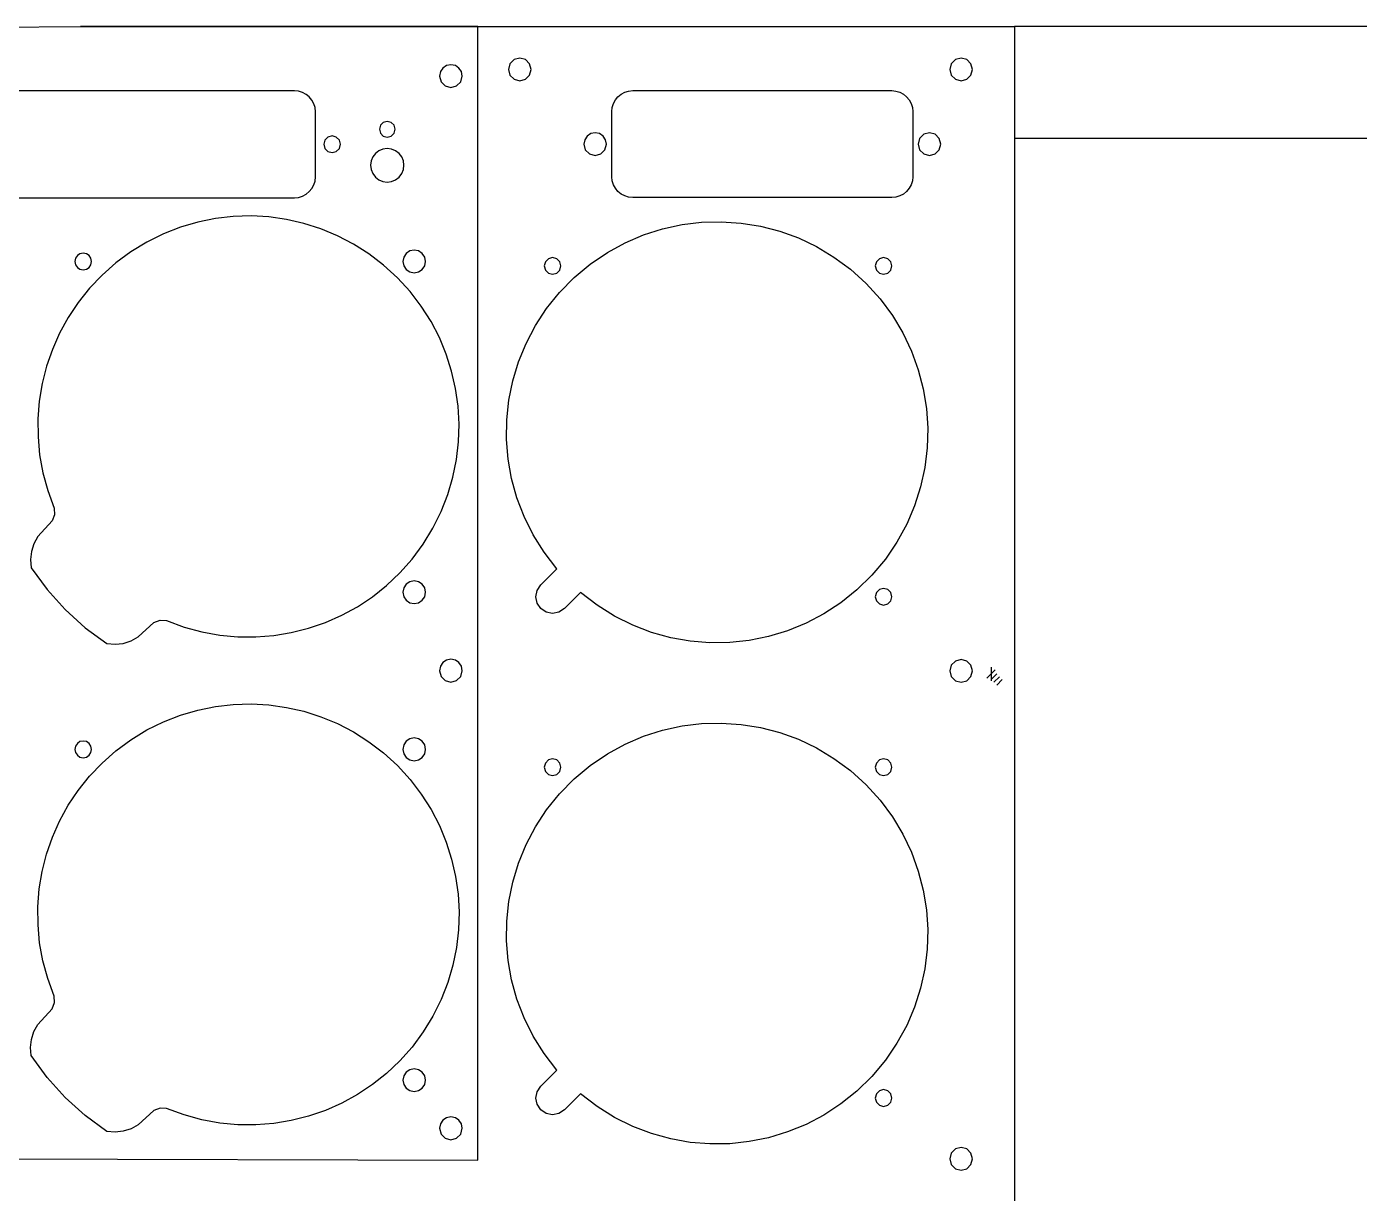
# Model space of a CAD drawing. Extents: x -508 to 508, y -20 to 420.
# Drawn here: x -183.2 to 69.9, y 198.3 to 420 of the extents above; entities that cross this region are included whole.
import ezdxf

# ---------------------------------------------------------------- set-up
doc = ezdxf.new("R2010")
doc.units = 0

msp = doc.modelspace()

# ---------------------------------------------------------------- linework, layer by layer
at = {"layer": 'Body (To reuse)'}
for p, q in [((-200.134161, 419.802311), (-172.970413, 419.999841)), ((-200.134161, 419.802311), (-172.970413, 419.999841)), ((-97.514446, 419.999874), (-172.970343, 419.999874)), ((-172.970343, 419.999874), (-97.514446, 419.999874)), ((-97.514557, 204.615204), (-97.514557, 419.999841)), ((-97.514557, 419.999841), (4.420033, 419.999841)), ((-97.514446, 204.615289), (-97.514446, 419.999874)), ((4.420033, 419.999841), (4.420033, 95.250251)), ((164.439831, 419.999841), (4.420033, 419.999841)), ((4.420033, 419.999841), (4.420033, 398.819442)), ((-103.430784, 412.595176), (-104.117047, 412.132485)), ((-102.590405, 412.764841), (-103.430784, 412.595176)), ((-101.750026, 412.595176), (-102.590405, 412.764841)), ((-101.063764, 412.132485), (-101.750026, 412.595176)), ((-91.382438, 412.958043), (-91.671688, 411.878544)), ((-90.59219, 413.74829), (-91.382438, 412.958043)), ((-89.512691, 414.037541), (-90.59219, 413.74829)), ((-88.433192, 413.74829), (-89.512691, 414.037541)), ((-87.642945, 412.958043), (-88.433192, 413.74829)), ((-87.353694, 411.878544), (-87.642945, 412.958043)), ((-7.562543, 412.958043), (-7.851794, 411.878544)), ((-6.772295, 413.74829), (-7.562543, 412.958043)), ((-5.692797, 414.037541), (-6.772295, 413.74829)), ((-4.613298, 413.74829), (-5.692797, 414.037541)), ((-3.82305, 412.958043), (-4.613298, 413.74829)), ((-3.533799, 411.878544), (-3.82305, 412.958043)), ((-104.579738, 411.446223), (-104.749402, 410.605843)), ((-104.749402, 410.605843), (-104.460152, 409.526345)), ((-104.117047, 412.132485), (-104.579738, 411.446223)), ((-100.601073, 411.446223), (-101.063764, 412.132485)), ((-100.720659, 409.526345), (-100.431408, 410.605843)), ((-100.431408, 410.605843), (-100.601073, 411.446223)), ((-100.431408, 410.605843), (-100.431408, 410.605843)), ((-91.671688, 411.878544), (-91.382438, 410.799045)), ((-91.382438, 410.799045), (-90.59219, 410.008798)), ((-88.433192, 410.008798), (-87.642945, 410.799045)), ((-87.642945, 410.799045), (-87.353694, 411.878544)), ((-87.353694, 411.878544), (-87.353694, 411.878544)), ((-7.851794, 411.878544), (-7.562543, 410.799045)), ((-7.562543, 410.799045), (-6.772295, 410.008798)), ((-4.613298, 410.008798), (-3.82305, 410.799045)), ((-3.82305, 410.799045), (-3.533799, 411.878544)), ((-3.533799, 411.878544), (-3.533799, 411.878544)), ((-132.295623, 407.802893), (-200.570737, 407.802893)), ((-131.518988, 407.726053), (-132.295623, 407.802893)), ((-130.77928, 407.501274), (-131.518988, 407.726053)), ((-104.460152, 409.526345), (-103.669904, 408.736097)), ((-103.669904, 408.736097), (-102.590405, 408.446846)), ((-102.590405, 408.446846), (-101.510906, 408.736097)), ((-101.510906, 408.736097), (-100.720659, 409.526345)), ((-90.59219, 410.008798), (-89.512691, 409.719547)), ((-89.512691, 409.719547), (-88.433192, 410.008798)), ((-70.266256, 407.173813), (-69.584261, 407.537923)), ((-69.584261, 407.537923), (-68.844552, 407.762702)), ((-68.844552, 407.762702), (-68.067918, 407.839542)), ((-68.067918, 407.839542), (-18.84278, 407.839542)), ((-18.84278, 407.839542), (-18.066145, 407.762702)), ((-18.066145, 407.762702), (-17.326437, 407.537923)), ((-17.326437, 407.537923), (-16.644441, 407.173813)), ((-6.772295, 410.008798), (-5.692797, 409.719547)), ((-5.692797, 409.719547), (-4.613298, 410.008798)), ((-130.097284, 407.137164), (-130.77928, 407.501274)), ((-129.493786, 406.642334), (-130.097284, 407.137164)), ((-128.998957, 406.038837), (-129.493786, 406.642334)), ((-128.634847, 405.356841), (-128.998957, 406.038837)), ((-128.410068, 404.617133), (-128.634847, 405.356841)), ((-71.953473, 404.653782), (-71.728693, 405.39349)), ((-71.728693, 405.39349), (-71.364584, 406.075486)), ((-71.364584, 406.075486), (-70.869754, 406.678983)), ((-70.869754, 406.678983), (-70.266256, 407.173813)), ((-16.644441, 407.173813), (-16.040943, 406.678983)), ((-16.040943, 406.678983), (-15.546114, 406.075486)), ((-15.546114, 406.075486), (-15.182004, 405.39349)), ((-15.182004, 405.39349), (-14.957225, 404.653782)), ((-128.333228, 403.840498), (-128.410068, 404.617133)), ((-128.333228, 391.445314), (-128.333228, 403.840498)), ((-72.030313, 403.877147), (-71.953473, 404.653782)), ((-72.030313, 391.481963), (-72.030313, 403.877147)), ((-14.957225, 404.653782), (-14.880385, 403.877147)), ((-14.880385, 403.877147), (-14.880385, 391.481963)), ((-115.991422, 401.251078), (-116.192384, 400.501079)), ((-116.192384, 400.501079), (-115.991422, 399.75108)), ((-115.442385, 401.800115), (-115.991422, 401.251078)), ((-114.692386, 402.001077), (-115.442385, 401.800115)), ((-113.942387, 401.800115), (-114.692386, 402.001077)), ((-113.393349, 401.251078), (-113.942387, 401.800115)), ((-113.192387, 400.501079), (-113.393349, 401.251078)), ((-113.393349, 399.75108), (-113.192388, 400.501079)), ((-113.192388, 400.501079), (-113.192387, 400.501079)), ((-126.533045, 398.436655), (-126.74573, 397.642906)), ((-126.74573, 397.642906), (-126.533045, 396.849157)), ((-125.951981, 399.017719), (-126.533045, 398.436655)), ((-125.158232, 399.230404), (-125.951981, 399.017719)), ((-124.364483, 399.017719), (-125.158232, 399.230404)), ((-123.783418, 398.436655), (-124.364483, 399.017719)), ((-123.570734, 397.642906), (-123.783418, 398.436655)), ((-123.783418, 396.849157), (-123.570734, 397.642906)), ((-123.570734, 397.642906), (-123.570734, 397.642906)), ((-115.991422, 399.75108), (-115.442385, 399.202042)), ((-115.442385, 399.202042), (-114.692386, 399.001081)), ((-114.692386, 399.001081), (-113.942387, 399.202042)), ((-113.942387, 399.202042), (-113.393349, 399.75108)), ((-77.194641, 398.519934), (-77.364306, 397.679555)), ((-77.364306, 397.679555), (-77.075055, 396.600056)), ((-76.73195, 399.206196), (-77.194641, 398.519934)), ((-76.045688, 399.668887), (-76.73195, 399.206196)), ((-75.205309, 399.838552), (-76.045688, 399.668887)), ((-74.36493, 399.668887), (-75.205309, 399.838552)), ((-73.678667, 399.206196), (-74.36493, 399.668887)), ((-73.215976, 398.519934), (-73.678667, 399.206196)), ((-73.335562, 396.600056), (-73.046311, 397.679555)), ((-73.046311, 397.679555), (-73.215976, 398.519934)), ((-73.046311, 397.679555), (-73.046311, 397.679555)), ((-13.575135, 398.759053), (-13.864386, 397.679555)), ((-13.864386, 397.679555), (-13.575135, 396.600056)), ((-12.784887, 399.549301), (-13.575135, 398.759053)), ((-11.705389, 399.838552), (-12.784887, 399.549301)), ((-10.62589, 399.549301), (-11.705389, 399.838552)), ((-9.835642, 398.759053), (-10.62589, 399.549301)), ((-9.546391, 397.679555), (-9.835642, 398.759053)), ((-9.835642, 396.600056), (-9.546391, 397.679555)), ((-9.546391, 397.679555), (-9.546391, 397.679555)), ((4.420033, 398.819442), (164.439831, 398.819442)), ((-126.533045, 396.849157), (-125.951981, 396.268092)), ((-125.951981, 396.268092), (-125.158232, 396.055408)), ((-125.158232, 396.055408), (-124.364483, 396.268092)), ((-124.364483, 396.268092), (-123.783418, 396.849157)), ((-117.442013, 395.23975), (-117.757478, 394.480665)), ((-116.942358, 395.892493), (-117.442013, 395.23975)), ((-116.279884, 396.401879), (-116.942358, 395.892493)), ((-115.507505, 396.720906), (-116.279884, 396.401879)), ((-114.692386, 396.827248), (-115.507505, 396.720906)), ((-113.877266, 396.720906), (-114.692386, 396.827248)), ((-113.104888, 396.401879), (-113.877266, 396.720906)), ((-112.442413, 395.892493), (-113.104888, 396.401879)), ((-111.942758, 395.23975), (-112.442413, 395.892493)), ((-111.627294, 394.480665), (-111.942758, 395.23975)), ((-77.075055, 396.600056), (-76.284807, 395.809808)), ((-76.284807, 395.809808), (-75.205309, 395.520557)), ((-75.205309, 395.520557), (-74.12581, 395.809808)), ((-74.12581, 395.809808), (-73.335562, 396.600056)), ((-13.575135, 396.600056), (-12.784887, 395.809808)), ((-12.784887, 395.809808), (-11.705389, 395.520557)), ((-11.705389, 395.520557), (-10.62589, 395.809808)), ((-10.62589, 395.809808), (-9.835642, 396.600056)), ((-117.757478, 394.480665), (-117.867382, 393.652252)), ((-117.867382, 393.652252), (-117.757478, 392.82384)), ((-117.757478, 392.82384), (-117.442013, 392.064754)), ((-111.942758, 392.064754), (-111.627294, 392.82384)), ((-111.51739, 393.652252), (-111.627294, 394.480665)), ((-111.627294, 392.82384), (-111.51739, 393.652252)), ((-111.51739, 393.652252), (-111.51739, 393.652252)), ((-128.998957, 389.246975), (-128.634847, 389.928971)), ((-128.634847, 389.928971), (-128.410068, 390.668679)), ((-128.410068, 390.668679), (-128.333228, 391.445314)), ((-117.442013, 392.064754), (-116.942358, 391.412011)), ((-116.942358, 391.412011), (-116.279884, 390.902625)), ((-116.279884, 390.902625), (-115.507505, 390.583598)), ((-115.507505, 390.583598), (-114.692386, 390.477256)), ((-114.692386, 390.477256), (-113.877266, 390.583598)), ((-113.877266, 390.583598), (-113.104888, 390.902625)), ((-113.104888, 390.902625), (-112.442413, 391.412011)), ((-112.442413, 391.412011), (-111.942758, 392.064754)), ((-71.953473, 390.705328), (-72.030313, 391.481963)), ((-71.728693, 389.96562), (-71.953473, 390.705328)), ((-71.364584, 389.283624), (-71.728693, 389.96562)), ((-15.182004, 389.96562), (-15.546114, 389.283624)), ((-14.957225, 390.705328), (-15.182004, 389.96562)), ((-14.880385, 391.481963), (-14.957225, 390.705328)), ((-200.570737, 387.482919), (-132.295623, 387.482919)), ((-132.295623, 387.482919), (-131.518988, 387.559758)), ((-131.518988, 387.559758), (-130.77928, 387.784538)), ((-130.77928, 387.784538), (-130.097284, 388.148647)), ((-130.097284, 388.148647), (-129.493786, 388.643477)), ((-129.493786, 388.643477), (-128.998957, 389.246975)), ((-70.869754, 388.680126), (-71.364584, 389.283624)), ((-70.266256, 388.185296), (-70.869754, 388.680126)), ((-69.584261, 387.821187), (-70.266256, 388.185296)), ((-68.844552, 387.596407), (-69.584261, 387.821187)), ((-68.067918, 387.519567), (-68.844552, 387.596407)), ((-18.84278, 387.519567), (-68.067918, 387.519567)), ((-18.066145, 387.596407), (-18.84278, 387.519567)), ((-18.84278, 387.519567), (-18.84278, 387.519567)), ((-17.326437, 387.821187), (-18.066145, 387.596407)), ((-16.644441, 388.185296), (-17.326437, 387.821187)), ((-16.040943, 388.680126), (-16.644441, 388.185296)), ((-15.546114, 389.283624), (-16.040943, 388.680126)), ((-150.668793, 382.859823), (-153.965764, 381.892586)), ((-147.323158, 383.536019), (-150.668793, 382.859823)), ((-143.947931, 383.923033), (-147.323158, 383.536019)), ((-140.562184, 384.022723), (-143.947931, 383.923033)), ((-137.184988, 383.836945), (-140.562184, 384.022723)), ((-133.835414, 383.367557), (-137.184988, 383.836945)), ((-130.532535, 382.616416), (-133.835414, 383.367557)), ((-127.295422, 381.585381), (-130.532535, 382.616416)), ((-62.386315, 381.575031), (-58.707197, 382.374066)), ((-58.707197, 382.374066), (-54.982356, 382.823345)), ((-54.982356, 382.823345), (-51.238117, 382.923391)), ((-51.238117, 382.923391), (-47.500805, 382.674726)), ((-47.500805, 382.674726), (-43.796745, 382.077874)), ((-157.195, 380.632452), (-160.33743, 379.077563)), ((-153.965764, 381.892586), (-157.195, 380.632452)), ((-124.143146, 380.276308), (-127.295422, 381.585381)), ((-121.094779, 378.691056), (-124.143146, 380.276308)), ((-69.502082, 378.925599), (-65.993385, 380.425716)), ((-65.993385, 380.425716), (-62.386315, 381.575031)), ((-43.796745, 382.077874), (-40.152263, 381.133356)), ((-40.152263, 381.133356), (-36.593682, 379.841698)), ((-36.593682, 379.841698), (-33.147328, 378.20342)), ((-163.373981, 377.226062), (-166.235765, 375.114453)), ((-160.33743, 379.077563), (-163.373981, 377.226062)), ((-118.169393, 376.831481), (-121.094779, 378.691056)), ((-110.409902, 377.374835), (-111.096164, 376.912144)), ((-109.569523, 377.5445), (-110.409902, 377.374835)), ((-108.729143, 377.374835), (-109.569523, 377.5445)), ((-108.042881, 376.912144), (-108.729143, 377.374835)), ((-72.886082, 377.074156), (-69.502082, 378.925599)), ((-33.147328, 378.20342), (-29.839526, 376.219046)), ((-173.893981, 376.003429), (-174.018734, 375.385503)), ((-174.018734, 375.385503), (-173.893981, 374.767577)), ((-173.553767, 376.508033), (-173.893981, 376.003429)), ((-173.893981, 374.767577), (-173.553767, 374.262972)), ((-173.049162, 376.848247), (-173.553767, 376.508033)), ((-172.431236, 376.973001), (-173.049162, 376.848247)), ((-171.81331, 376.848247), (-172.431236, 376.973001)), ((-171.308706, 376.508033), (-171.81331, 376.848247)), ((-170.968492, 376.003429), (-171.308706, 376.508033)), ((-171.308706, 374.262972), (-170.968492, 374.767577)), ((-170.843738, 375.385503), (-170.968492, 376.003429)), ((-170.968492, 374.767577), (-170.843738, 375.385503)), ((-170.843738, 375.385503), (-170.843738, 375.385503)), ((-166.235765, 375.114453), (-168.862949, 372.792721)), ((-115.386059, 374.699441), (-118.169393, 376.831481)), ((-112.763848, 372.296794), (-115.386059, 374.699441)), ((-111.558855, 376.225882), (-111.72852, 375.385503)), ((-111.72852, 375.385503), (-111.558855, 374.545124)), ((-111.096164, 376.912144), (-111.558855, 376.225882)), ((-107.58019, 376.225882), (-108.042881, 376.912144)), ((-107.410525, 375.385503), (-107.58019, 376.225882)), ((-107.58019, 374.545124), (-107.410525, 375.385503)), ((-107.410525, 375.385503), (-107.410525, 375.385503)), ((-84.65815, 375.331108), (-84.870834, 374.537359)), ((-84.077085, 375.912172), (-84.65815, 375.331108)), ((-83.283336, 376.124857), (-84.077085, 375.912172)), ((-82.489587, 375.912172), (-83.283336, 376.124857)), ((-81.908523, 375.331108), (-82.489587, 375.912172)), ((-81.695838, 374.537359), (-81.908523, 375.331108)), ((-79.174687, 372.315204), (-76.119058, 374.870866)), ((-76.119058, 374.870866), (-72.886082, 377.074156)), ((-29.839526, 376.219046), (-26.696601, 373.8891)), ((-21.796436, 375.331108), (-22.009121, 374.537359)), ((-21.215372, 375.912172), (-21.796436, 375.331108)), ((-20.421623, 376.124857), (-21.215372, 375.912172)), ((-19.627874, 375.912172), (-20.421623, 376.124857)), ((-19.046809, 375.331108), (-19.627874, 375.912172)), ((-18.834125, 374.537359), (-19.046809, 375.331108)), ((-173.553767, 374.262972), (-173.049162, 373.922758)), ((-173.049162, 373.922758), (-172.431236, 373.798005)), ((-172.431236, 373.798005), (-171.81331, 373.922758)), ((-171.81331, 373.922758), (-171.308706, 374.262972)), ((-168.862949, 372.792721), (-171.250046, 370.279223)), ((-110.363311, 369.672652), (-112.763848, 372.296794)), ((-111.558855, 374.545124), (-111.096164, 373.858861)), ((-111.096164, 373.858861), (-110.409902, 373.39617)), ((-110.409902, 373.39617), (-109.569523, 373.226506)), ((-109.569523, 373.226506), (-108.729143, 373.39617)), ((-108.729143, 373.39617), (-108.042881, 373.858861)), ((-108.042881, 373.858861), (-107.58019, 374.545124)), ((-84.870834, 374.537359), (-84.65815, 373.74361)), ((-84.65815, 373.74361), (-84.077085, 373.162545)), ((-84.077085, 373.162545), (-83.283336, 372.949861)), ((-83.283336, 372.949861), (-82.489587, 373.162545)), ((-82.489587, 373.162545), (-81.908523, 373.74361)), ((-81.964798, 369.472044), (-79.174687, 372.315204)), ((-81.908523, 373.74361), (-81.695838, 374.537359)), ((-81.695838, 374.537359), (-81.695838, 374.537359)), ((-26.696601, 373.8891), (-23.744878, 371.214103)), ((-22.009121, 374.537359), (-21.796436, 373.74361)), ((-21.796436, 373.74361), (-21.215372, 373.162545)), ((-21.215372, 373.162545), (-20.421623, 372.949861)), ((-20.421623, 372.949861), (-19.627874, 373.162545)), ((-19.627874, 373.162545), (-19.046809, 373.74361)), ((-19.046809, 373.74361), (-18.834125, 374.537359)), ((-18.834125, 374.537359), (-18.834125, 374.537359)), ((-171.250046, 370.279223), (-173.391568, 367.592319)), ((-108.233511, 366.887604), (-110.363311, 369.672652)), ((-23.744878, 371.214103), (-21.069882, 368.26238)), ((-173.391568, 367.592319), (-175.282026, 364.750368)), ((-84.417724, 366.42413), (-81.964798, 369.472044)), ((-21.069882, 368.26238), (-18.739935, 365.119456)), ((-175.282026, 364.750368), (-176.915932, 361.77173)), ((-106.37629, 363.960723), (-108.233511, 366.887604)), ((-86.531897, 363.197745), (-84.417724, 366.42413)), ((-18.739935, 365.119456), (-16.755562, 361.811654)), ((-104.79349, 360.911082), (-106.37629, 363.960723)), ((-88.305751, 359.819172), (-86.531897, 363.197745)), ((-176.915932, 361.77173), (-178.287799, 358.674763)), ((-103.486953, 357.757754), (-104.79349, 360.911082)), ((-89.737715, 356.314695), (-88.305751, 359.819172)), ((-16.755562, 361.811654), (-15.117284, 358.3653)), ((-178.287799, 358.674763), (-179.392139, 355.477827)), ((-102.458522, 354.519813), (-103.486953, 357.757754)), ((-15.117284, 358.3653), (-13.825625, 354.806719)), ((-179.392139, 355.477827), (-180.223464, 352.199281)), ((-101.710038, 351.216331), (-102.458522, 354.519813)), ((-90.826224, 352.710598), (-89.737715, 356.314695)), ((-13.825625, 354.806719), (-12.881108, 351.162236)), ((-180.223464, 352.199281), (-180.776285, 348.857483)), ((-91.569708, 349.033164), (-90.826224, 352.710598)), ((-101.243345, 347.866381), (-101.710038, 351.216331)), ((-12.881108, 351.162236), (-12.284255, 347.458177)), ((-180.776285, 348.857483), (-181.045115, 345.470793)), ((-101.060283, 344.489036), (-101.243345, 347.866381)), ((-91.9666, 345.308676), (-91.569708, 349.033164)), ((-12.284255, 347.458177), (-12.03559, 343.720865)), ((-181.045115, 345.470793), (-181.024466, 342.057571)), ((-101.162695, 341.10337), (-101.060283, 344.489036)), ((-92.015332, 341.563418), (-91.9666, 345.308676)), ((-181.024466, 342.057571), (-180.70885, 338.636175)), ((-12.03559, 343.720865), (-12.135636, 339.976626)), ((-101.552424, 337.728456), (-101.162695, 341.10337)), ((-91.714335, 337.823673), (-92.015332, 341.563418)), ((-12.135636, 339.976626), (-12.584915, 336.251785)), ((-180.70885, 338.636175), (-180.092779, 335.224964)), ((-102.231312, 334.383366), (-101.552424, 337.728456)), ((-91.062042, 334.115724), (-91.714335, 337.823673)), ((-180.092779, 335.224964), (-179.170765, 331.842297)), ((-103.2012, 331.087174), (-102.231312, 334.383366)), ((-12.584915, 336.251785), (-13.383951, 332.572667)), ((-179.170765, 331.842297), (-177.937319, 328.506535)), ((-90.056884, 330.465856), (-91.062042, 334.115724)), ((-13.383951, 332.572667), (-14.533266, 328.965597)), ((-104.463931, 327.858952), (-103.2012, 331.087174)), ((-88.697294, 326.900351), (-90.056884, 330.465856)), ((-177.891868, 327.268547), (-178.323635, 326.107402)), ((-177.937319, 328.506535), (-177.891868, 327.268547)), ((-106.021347, 324.717775), (-104.463931, 327.858952)), ((-86.981704, 323.445494), (-88.697294, 326.900351)), ((-14.533266, 328.965597), (-16.033383, 325.456899)), ((-178.323635, 326.107402), (-181.06115, 323.120778)), ((-107.87529, 321.682714), (-106.021347, 324.717775)), ((-16.033383, 325.456899), (-17.884825, 322.0729)), ((-181.816907, 321.755094), (-182.287198, 320.282136)), ((-181.06115, 323.120778), (-181.816907, 321.755094)), ((-181.06115, 323.120778), (-181.06115, 323.120778)), ((-109.9892, 318.822629), (-107.87529, 321.682714)), ((-84.908546, 320.127566), (-86.981704, 323.445494)), ((-17.884825, 322.0729), (-20.088116, 318.839923)), ((-182.287198, 320.282136), (-182.462581, 318.745902)), ((-82.476251, 316.972853), (-84.908546, 320.127566)), ((-182.462581, 318.745902), (-182.333618, 317.190385)), ((-182.333618, 317.190385), (-179.312439, 313.035009)), ((-112.313045, 316.197313), (-109.9892, 318.822629)), ((-85.528398, 313.920706), (-82.476251, 316.972853)), ((-20.088116, 318.839923), (-22.643778, 315.784294)), ((-114.828462, 313.812238), (-112.313045, 316.197313)), ((-111.096164, 314.05043), (-111.558855, 313.364168)), ((-110.409902, 314.513121), (-111.096164, 314.05043)), ((-109.569523, 314.682786), (-110.409902, 314.513121)), ((-108.729143, 314.513121), (-109.569523, 314.682786)), ((-108.042881, 314.05043), (-108.729143, 314.513121)), ((-107.58019, 313.364168), (-108.042881, 314.05043)), ((-86.225849, 312.870399), (-85.528398, 313.920706)), ((-85.528398, 313.920706), (-85.528398, 313.920706)), ((-22.643778, 315.784294), (-25.486938, 312.994184)), ((-179.312439, 313.035009), (-175.884418, 309.226974)), ((-120.360558, 309.784707), (-117.517087, 311.672878)), ((-117.517087, 311.672878), (-114.828462, 313.812238)), ((-111.558855, 313.364168), (-111.72852, 312.523789)), ((-111.72852, 312.523789), (-111.558855, 311.68341)), ((-111.558855, 311.68341), (-111.096164, 310.997147)), ((-108.042881, 310.997147), (-107.58019, 311.68341)), ((-107.410525, 312.523789), (-107.58019, 313.364168)), ((-107.58019, 311.68341), (-107.410525, 312.523789)), ((-107.410525, 312.523789), (-107.410525, 312.523789)), ((-86.458332, 311.675645), (-86.225849, 312.870399)), ((-86.225849, 310.480891), (-86.458332, 311.675645)), ((-77.986129, 312.48273), (-81.038275, 309.430584)), ((-74.831415, 310.050436), (-77.986129, 312.48273)), ((-25.486938, 312.994184), (-28.534852, 310.541258)), ((-21.796436, 312.469394), (-22.009121, 311.675645)), ((-22.009121, 311.675645), (-21.796436, 310.881896)), ((-21.215372, 313.050459), (-21.796436, 312.469394)), ((-20.421623, 313.263143), (-21.215372, 313.050459)), ((-19.627874, 313.050459), (-20.421623, 313.263143)), ((-19.046809, 312.469394), (-19.627874, 313.050459)), ((-18.834125, 311.675645), (-19.046809, 312.469394)), ((-19.046809, 310.881896), (-18.834125, 311.675645)), ((-18.834125, 311.675645), (-18.834125, 311.675645)), ((-175.884418, 309.226974), (-172.079141, 305.795891)), ((-123.340509, 308.153197), (-120.360558, 309.784707)), ((-111.096164, 310.997147), (-110.409902, 310.534457)), ((-110.409902, 310.534457), (-109.569523, 310.364792)), ((-109.569523, 310.364792), (-108.729143, 310.534457)), ((-108.729143, 310.534457), (-108.042881, 310.997147)), ((-85.528398, 309.430584), (-86.225849, 310.480891)), ((-84.47809, 308.733133), (-85.528398, 309.430584)), ((-81.038275, 309.430584), (-82.088582, 308.733133)), ((-71.513488, 307.977277), (-74.831415, 310.050436)), ((-28.534852, 310.541258), (-31.761237, 308.427084)), ((-21.796436, 310.881896), (-21.215372, 310.300832)), ((-21.215372, 310.300832), (-20.421623, 310.088147)), ((-20.421623, 310.088147), (-19.627874, 310.300832)), ((-19.627874, 310.300832), (-19.046809, 310.881896)), ((-161.994782, 304.039069), (-159.005958, 306.774181)), ((-159.005958, 306.774181), (-157.844466, 307.205013)), ((-157.844466, 307.205013), (-156.606515, 307.158566)), ((-156.606515, 307.158566), (-153.271746, 305.922439)), ((-129.636402, 305.682053), (-126.438578, 306.783821)), ((-126.438578, 306.783821), (-123.340509, 308.153197)), ((-83.283336, 308.500649), (-84.47809, 308.733133)), ((-82.088582, 308.733133), (-83.283336, 308.500649)), ((-68.05863, 306.261687), (-71.513488, 307.977277)), ((-35.13981, 306.653231), (-38.644286, 305.221266)), ((-31.761237, 308.427084), (-35.13981, 306.653231)), ((-172.079141, 305.795891), (-167.926197, 302.771371)), ((-163.361074, 303.28441), (-161.994782, 304.039069)), ((-153.271746, 305.922439), (-149.889822, 304.997704)), ((-149.889822, 304.997704), (-146.479108, 304.378889)), ((-146.479108, 304.378889), (-143.057966, 304.060521)), ((-143.057966, 304.060521), (-139.644762, 304.037127)), ((-139.644762, 304.037127), (-136.257857, 304.303233)), ((-136.257857, 304.303233), (-132.915616, 304.853366)), ((-132.915616, 304.853366), (-129.636402, 305.682053)), ((-64.493125, 304.902097), (-68.05863, 306.261687)), ((-60.843257, 303.89694), (-64.493125, 304.902097)), ((-57.135309, 303.244647), (-60.843257, 303.89694)), ((-42.248383, 304.132758), (-45.925818, 303.389273)), ((-38.644286, 305.221266), (-42.248383, 304.132758)), ((-167.926197, 302.771371), (-166.370784, 302.641157)), ((-166.370784, 302.641157), (-164.834409, 302.815304)), ((-164.834409, 302.815304), (-163.361074, 303.28441)), ((-53.395564, 302.94365), (-57.135309, 303.244647)), ((-49.650306, 302.992381), (-53.395564, 302.94365)), ((-45.925818, 303.389273), (-49.650306, 302.992381)), ((-104.117047, 299.151245), (-104.579738, 298.464983)), ((-103.430784, 299.613936), (-104.117047, 299.151245)), ((-102.590405, 299.783601), (-103.430784, 299.613936)), ((-101.750026, 299.613936), (-102.590405, 299.783601)), ((-101.063764, 299.151245), (-101.750026, 299.613936)), ((-100.601073, 298.464983), (-101.063764, 299.151245)), ((-6.772295, 299.448434), (-7.562543, 298.658187)), ((-5.692797, 299.737685), (-6.772295, 299.448434)), ((-4.613298, 299.448434), (-5.692797, 299.737685)), ((-3.82305, 298.658187), (-4.613298, 299.448434)), ((-104.579738, 298.464983), (-104.749402, 297.624604)), ((-104.749402, 297.624604), (-104.460152, 296.545105)), ((-104.460152, 296.545105), (-103.669904, 295.754858)), ((-101.510906, 295.754858), (-100.720659, 296.545105)), ((-100.720659, 296.545105), (-100.431408, 297.624604)), ((-100.431408, 297.624604), (-100.601073, 298.464983)), ((-100.431408, 297.624604), (-100.431408, 297.624604)), ((-7.562543, 298.658187), (-7.851794, 297.578688)), ((-7.851794, 297.578688), (-7.562543, 296.499189)), ((-7.562543, 296.499189), (-6.772295, 295.708942)), ((-4.613298, 295.708942), (-3.82305, 296.499189)), ((-3.533799, 297.578688), (-3.82305, 298.658187)), ((-3.82305, 296.499189), (-3.533799, 297.578688)), ((-3.533799, 297.578688), (-3.533799, 297.578688)), ((-103.669904, 295.754858), (-102.590405, 295.465607)), ((-102.590405, 295.465607), (-101.510906, 295.754858)), ((-6.772295, 295.708942), (-5.692797, 295.419691)), ((-5.692797, 295.419691), (-4.613298, 295.708942)), ((-147.323158, 290.826136), (-143.947931, 291.21315)), ((-143.947931, 291.21315), (-140.562184, 291.31284)), ((-140.562184, 291.31284), (-137.184988, 291.127061)), ((-137.184988, 291.127061), (-133.835414, 290.657673)), ((-157.195, 287.922569), (-153.965764, 289.182703)), ((-153.965764, 289.182703), (-150.668793, 290.14994)), ((-150.668793, 290.14994), (-147.323158, 290.826136)), ((-133.835414, 290.657673), (-130.532535, 289.906533)), ((-130.532535, 289.906533), (-127.295422, 288.875498)), ((-127.295422, 288.875498), (-124.143146, 287.566425)), ((-163.373981, 284.516179), (-160.33743, 286.36768)), ((-160.33743, 286.36768), (-157.195, 287.922569)), ((-124.143146, 287.566425), (-121.094779, 285.981173)), ((-65.993385, 285.175836), (-62.386315, 286.325151)), ((-62.386315, 286.325151), (-58.707197, 287.124186)), ((-58.707197, 287.124186), (-54.982356, 287.573465)), ((-54.982356, 287.573465), (-51.238117, 287.673511)), ((-51.238117, 287.673511), (-47.500805, 287.424846)), ((-47.500805, 287.424846), (-43.796745, 286.827994)), ((-43.796745, 286.827994), (-40.152263, 285.883476)), ((-173.553767, 283.79815), (-173.893981, 283.293545)), ((-173.049162, 284.138364), (-173.553767, 283.79815)), ((-172.431236, 284.263117), (-173.049162, 284.138364)), ((-171.81331, 284.138364), (-172.431236, 284.263117)), ((-171.308706, 283.79815), (-171.81331, 284.138364)), ((-170.968492, 283.293545), (-171.308706, 283.79815)), ((-166.235765, 282.40457), (-163.373981, 284.516179)), ((-121.094779, 285.981173), (-118.169393, 284.121598)), ((-118.169393, 284.121598), (-115.386059, 281.989558)), ((-111.558855, 283.515999), (-111.72852, 282.67562)), ((-111.096164, 284.202261), (-111.558855, 283.515999)), ((-110.409902, 284.664952), (-111.096164, 284.202261)), ((-109.569523, 284.834617), (-110.409902, 284.664952)), ((-108.729143, 284.664952), (-109.569523, 284.834617)), ((-108.042881, 284.202261), (-108.729143, 284.664952)), ((-107.58019, 283.515999), (-108.042881, 284.202261)), ((-107.410525, 282.67562), (-107.58019, 283.515999)), ((-72.886082, 281.824276), (-69.502082, 283.675719)), ((-69.502082, 283.675719), (-65.993385, 285.175836)), ((-40.152263, 285.883476), (-36.593682, 284.591818)), ((-36.593682, 284.591818), (-33.147328, 282.95354)), ((-173.893981, 283.293545), (-174.018734, 282.67562)), ((-174.018734, 282.67562), (-173.893981, 282.057694)), ((-173.893981, 282.057694), (-173.553767, 281.553089)), ((-173.553767, 281.553089), (-173.049162, 281.212875)), ((-173.049162, 281.212875), (-172.431236, 281.088122)), ((-172.431236, 281.088122), (-171.81331, 281.212875)), ((-171.81331, 281.212875), (-171.308706, 281.553089)), ((-171.308706, 281.553089), (-170.968492, 282.057694)), ((-170.843738, 282.67562), (-170.968492, 283.293545)), ((-170.968492, 282.057694), (-170.843738, 282.67562)), ((-170.843738, 282.67562), (-170.843738, 282.67562)), ((-168.862949, 280.082837), (-166.235765, 282.40457)), ((-115.386059, 281.989558), (-112.763848, 279.586911)), ((-111.72852, 282.67562), (-111.558855, 281.83524)), ((-111.558855, 281.83524), (-111.096164, 281.148978)), ((-111.096164, 281.148978), (-110.409902, 280.686287)), ((-108.729143, 280.686287), (-108.042881, 281.148978)), ((-108.042881, 281.148978), (-107.58019, 281.83524)), ((-107.58019, 281.83524), (-107.410525, 282.67562)), ((-107.410525, 282.67562), (-107.410525, 282.67562)), ((-76.119058, 279.620986), (-72.886082, 281.824276)), ((-33.147328, 282.95354), (-29.839526, 280.969166)), ((-29.839526, 280.969166), (-26.696601, 278.63922)), ((-171.250046, 277.569339), (-168.862949, 280.082837)), ((-112.763848, 279.586911), (-110.363311, 276.962769)), ((-110.409902, 280.686287), (-109.569523, 280.516622)), ((-109.569523, 280.516622), (-108.729143, 280.686287)), ((-84.65815, 280.081228), (-84.870834, 279.287479)), ((-84.870834, 279.287479), (-84.65815, 278.49373)), ((-84.077085, 280.662292), (-84.65815, 280.081228)), ((-84.65815, 278.49373), (-84.077085, 277.912665)), ((-83.283336, 280.874977), (-84.077085, 280.662292)), ((-82.489587, 280.662292), (-83.283336, 280.874977)), ((-81.908523, 280.081228), (-82.489587, 280.662292)), ((-82.489587, 277.912665), (-81.908523, 278.49373)), ((-81.695838, 279.287479), (-81.908523, 280.081228)), ((-81.908523, 278.49373), (-81.695838, 279.287479)), ((-81.695838, 279.287479), (-81.695838, 279.287479)), ((-79.174687, 277.065324), (-76.119058, 279.620986)), ((-26.696601, 278.63922), (-23.744878, 275.964223)), ((-21.796436, 280.081228), (-22.009121, 279.287479)), ((-22.009121, 279.287479), (-21.796436, 278.49373)), ((-21.215372, 280.662292), (-21.796436, 280.081228)), ((-21.796436, 278.49373), (-21.215372, 277.912665)), ((-20.421623, 280.874977), (-21.215372, 280.662292)), ((-19.627874, 280.662292), (-20.421623, 280.874977)), ((-19.046809, 280.081228), (-19.627874, 280.662292)), ((-19.627874, 277.912665), (-19.046809, 278.49373)), ((-18.834125, 279.287479), (-19.046809, 280.081228)), ((-19.046809, 278.49373), (-18.834125, 279.287479)), ((-18.834125, 279.287479), (-18.834125, 279.287479)), ((-173.391568, 274.882436), (-171.250046, 277.569339)), ((-110.363311, 276.962769), (-108.233511, 274.177721)), ((-84.077085, 277.912665), (-83.283336, 277.699981)), ((-83.283336, 277.699981), (-82.489587, 277.912665)), ((-81.964798, 274.222164), (-79.174687, 277.065324)), ((-23.744878, 275.964223), (-21.069882, 273.0125)), ((-21.215372, 277.912665), (-20.421623, 277.699981)), ((-20.421623, 277.699981), (-19.627874, 277.912665)), ((-175.282026, 272.040485), (-173.391568, 274.882436)), ((-108.233511, 274.177721), (-106.37629, 271.25084)), ((-84.417724, 271.17425), (-81.964798, 274.222164)), ((-176.915932, 269.061847), (-175.282026, 272.040485)), ((-106.37629, 271.25084), (-104.79349, 268.201199)), ((-86.531897, 267.947865), (-84.417724, 271.17425)), ((-21.069882, 273.0125), (-18.739935, 269.869576)), ((-178.287799, 265.96488), (-176.915932, 269.061847)), ((-18.739935, 269.869576), (-16.755562, 266.561774)), ((-179.392139, 262.767944), (-178.287799, 265.96488)), ((-104.79349, 268.201199), (-103.486953, 265.047871)), ((-88.305751, 264.569292), (-86.531897, 267.947865)), ((-16.755562, 266.561774), (-15.117284, 263.11542)), ((-103.486953, 265.047871), (-102.458522, 261.80993)), ((-89.737715, 261.064815), (-88.305751, 264.569292)), ((-180.223464, 259.489397), (-179.392139, 262.767944)), ((-102.458522, 261.80993), (-101.710038, 258.506447)), ((-90.826224, 257.460718), (-89.737715, 261.064815)), ((-15.117284, 263.11542), (-13.825625, 259.556839)), ((-180.776285, 256.1476), (-180.223464, 259.489397)), ((-101.710038, 258.506447), (-101.243345, 255.156498)), ((-13.825625, 259.556839), (-12.881108, 255.912356)), ((-181.045115, 252.76091), (-180.776285, 256.1476)), ((-91.569708, 253.783284), (-90.826224, 257.460718)), ((-12.881108, 255.912356), (-12.284255, 252.208297)), ((-101.243345, 255.156498), (-101.060283, 251.779153)), ((-91.9666, 250.058796), (-91.569708, 253.783284)), ((-181.024466, 249.347688), (-181.045115, 252.76091)), ((-101.060283, 251.779153), (-101.162695, 248.393487)), ((-12.284255, 252.208297), (-12.03559, 248.470985)), ((-180.70885, 245.926291), (-181.024466, 249.347688)), ((-101.162695, 248.393487), (-101.552424, 245.018573)), ((-92.015332, 246.313538), (-91.9666, 250.058796)), ((-12.03559, 248.470985), (-12.135636, 244.726746)), ((-180.092779, 242.515081), (-180.70885, 245.926291)), ((-91.714335, 242.573793), (-92.015332, 246.313538)), ((-101.552424, 245.018573), (-102.231312, 241.673483)), ((-12.135636, 244.726746), (-12.584915, 241.001905)), ((-179.170765, 239.132414), (-180.092779, 242.515081)), ((-102.231312, 241.673483), (-103.2012, 238.377291)), ((-91.062042, 238.865844), (-91.714335, 242.573793)), ((-12.584915, 241.001905), (-13.383951, 237.322787)), ((-177.937319, 235.796651), (-179.170765, 239.132414)), ((-103.2012, 238.377291), (-104.463931, 235.149069)), ((-90.056884, 235.215976), (-91.062042, 238.865844)), ((-177.891868, 234.558663), (-177.937319, 235.796651)), ((-13.383951, 237.322787), (-14.533266, 233.715717)), ((-181.06115, 230.410895), (-178.323635, 233.397518)), ((-178.323635, 233.397518), (-177.891868, 234.558663)), ((-104.463931, 235.149069), (-106.021347, 232.007891)), ((-88.697294, 231.650471), (-90.056884, 235.215976)), ((-14.533266, 233.715717), (-16.033383, 230.207019)), ((-181.816907, 229.045211), (-181.06115, 230.410895)), ((-181.06115, 230.410895), (-181.06115, 230.410895)), ((-106.021347, 232.007891), (-107.87529, 228.97283)), ((-86.981704, 228.195614), (-88.697294, 231.650471)), ((-182.287198, 227.572253), (-181.816907, 229.045211)), ((-107.87529, 228.97283), (-109.9892, 226.112746)), ((-84.908546, 224.877686), (-86.981704, 228.195614)), ((-16.033383, 230.207019), (-17.884825, 226.82302)), ((-182.462581, 226.036019), (-182.287198, 227.572253)), ((-182.333618, 224.480502), (-182.462581, 226.036019)), ((-109.9892, 226.112746), (-112.313045, 223.487429)), ((-17.884825, 226.82302), (-20.088116, 223.590043)), ((-179.312439, 220.325126), (-182.333618, 224.480502)), ((-112.313045, 223.487429), (-114.828462, 221.102355)), ((-82.476251, 221.722973), (-84.908546, 224.877686)), ((-20.088116, 223.590043), (-22.643778, 220.534414)), ((-175.884418, 216.517091), (-179.312439, 220.325126)), ((-114.828462, 221.102355), (-117.517087, 218.962995)), ((-111.558855, 220.654285), (-111.72852, 219.813906)), ((-111.096164, 221.340547), (-111.558855, 220.654285)), ((-110.409902, 221.803238), (-111.096164, 221.340547)), ((-109.569523, 221.972903), (-110.409902, 221.803238)), ((-108.729143, 221.803238), (-109.569523, 221.972903)), ((-108.042881, 221.340547), (-108.729143, 221.803238)), ((-107.58019, 220.654285), (-108.042881, 221.340547)), ((-107.410525, 219.813906), (-107.58019, 220.654285)), ((-85.528398, 218.670826), (-82.476251, 221.722973)), ((-22.643778, 220.534414), (-25.486938, 217.744304)), ((-117.517087, 218.962995), (-120.360558, 217.074824)), ((-111.72852, 219.813906), (-111.558855, 218.973527)), ((-111.558855, 218.973527), (-111.096164, 218.287264)), ((-111.096164, 218.287264), (-110.409902, 217.824573)), ((-110.409902, 217.824573), (-109.569523, 217.654909)), ((-109.569523, 217.654909), (-108.729143, 217.824573)), ((-108.729143, 217.824573), (-108.042881, 218.287264)), ((-108.042881, 218.287264), (-107.58019, 218.973527)), ((-107.58019, 218.973527), (-107.410525, 219.813906)), ((-107.410525, 219.813906), (-107.410525, 219.813906)), ((-86.225849, 217.620519), (-85.528398, 218.670826)), ((-25.486938, 217.744304), (-28.534852, 215.291378)), ((-21.215372, 217.800579), (-21.796436, 217.219514)), ((-20.421623, 218.013263), (-21.215372, 217.800579)), ((-19.627874, 217.800579), (-20.421623, 218.013263)), ((-19.046809, 217.219514), (-19.627874, 217.800579)), ((-172.079141, 213.086008), (-175.884418, 216.517091)), ((-123.340509, 215.443314), (-126.438578, 214.073938)), ((-120.360558, 217.074824), (-123.340509, 215.443314)), ((-86.458332, 216.425765), (-86.225849, 217.620519)), ((-86.225849, 215.231011), (-86.458332, 216.425765)), ((-85.528398, 214.180704), (-86.225849, 215.231011)), ((-77.986129, 217.23285), (-81.038275, 214.180704)), ((-74.831415, 214.800556), (-77.986129, 217.23285)), ((-77.986129, 217.23285), (-77.986129, 217.23285)), ((-28.534852, 215.291378), (-31.761237, 213.177204)), ((-21.796436, 217.219514), (-22.009121, 216.425765)), ((-22.009121, 216.425765), (-21.796436, 215.632016)), ((-21.796436, 215.632016), (-21.215372, 215.050952)), ((-19.627874, 215.050952), (-19.046809, 215.632016)), ((-18.834125, 216.425765), (-19.046809, 217.219514)), ((-19.046809, 215.632016), (-18.834125, 216.425765)), ((-18.834125, 216.425765), (-18.834125, 216.425765)), ((-167.926197, 210.061488), (-172.079141, 213.086008)), ((-159.005958, 214.064298), (-161.994782, 211.329186)), ((-157.844466, 214.49513), (-159.005958, 214.064298)), ((-156.606515, 214.448683), (-157.844466, 214.49513)), ((-153.271746, 213.212555), (-156.606515, 214.448683)), ((-149.889822, 212.287821), (-153.271746, 213.212555)), ((-129.636402, 212.97217), (-132.915616, 212.143483)), ((-126.438578, 214.073938), (-129.636402, 212.97217)), ((-103.430784, 212.656987), (-104.117047, 212.194297)), ((-102.590405, 212.826652), (-103.430784, 212.656987)), ((-101.750026, 212.656987), (-102.590405, 212.826652)), ((-101.063764, 212.194297), (-101.750026, 212.656987)), ((-84.47809, 213.483253), (-85.528398, 214.180704)), ((-83.283336, 213.250769), (-84.47809, 213.483253)), ((-82.088582, 213.483253), (-83.283336, 213.250769)), ((-81.038275, 214.180704), (-82.088582, 213.483253)), ((-71.513488, 212.727397), (-74.831415, 214.800556)), ((-68.05863, 211.011807), (-71.513488, 212.727397)), ((-31.761237, 213.177204), (-35.13981, 211.403351)), ((-21.215372, 215.050952), (-20.421623, 214.838267)), ((-20.421623, 214.838267), (-19.627874, 215.050952)), ((-164.834409, 210.105421), (-166.370784, 209.931273)), ((-163.361074, 210.574527), (-164.834409, 210.105421)), ((-161.994782, 211.329186), (-163.361074, 210.574527)), ((-146.479108, 211.669006), (-149.889822, 212.287821)), ((-143.057966, 211.350638), (-146.479108, 211.669006)), ((-139.644762, 211.327244), (-143.057966, 211.350638)), ((-136.257857, 211.59335), (-139.644762, 211.327244)), ((-132.915616, 212.143483), (-136.257857, 211.59335)), ((-104.579738, 211.508034), (-104.749402, 210.667655)), ((-104.749402, 210.667655), (-104.460152, 209.588156)), ((-104.117047, 212.194297), (-104.579738, 211.508034)), ((-100.601073, 211.508034), (-101.063764, 212.194297)), ((-100.720659, 209.588156), (-100.431408, 210.667655)), ((-100.431408, 210.667655), (-100.601073, 211.508034)), ((-100.431408, 210.667655), (-100.431408, 210.667655)), ((-64.493125, 209.652217), (-68.05863, 211.011807)), ((-35.13981, 211.403351), (-38.644286, 209.971386)), ((-166.370784, 209.931273), (-167.926197, 210.061488)), ((-104.460152, 209.588156), (-103.669904, 208.797909)), ((-103.669904, 208.797909), (-102.590405, 208.508658)), ((-102.590405, 208.508658), (-101.510906, 208.797909)), ((-101.510906, 208.797909), (-100.720659, 209.588156)), ((-60.843257, 208.64706), (-64.493125, 209.652217)), ((-57.135309, 207.994767), (-60.843257, 208.64706)), ((-53.395564, 207.69377), (-57.135309, 207.994767)), ((-49.650306, 207.742501), (-53.395564, 207.69377)), ((-45.925818, 208.139393), (-49.650306, 207.742501)), ((-42.248383, 208.882878), (-45.925818, 208.139393)), ((-38.644286, 209.971386), (-42.248383, 208.882878)), ((-362.484002, 205.337336), (-97.514446, 204.615289)), ((-7.562543, 205.948303), (-7.851794, 204.868805)), ((-6.772295, 206.738551), (-7.562543, 205.948303)), ((-5.692797, 207.027802), (-6.772295, 206.738551)), ((-4.613298, 206.738551), (-5.692797, 207.027802)), ((-3.82305, 205.948303), (-4.613298, 206.738551)), ((-3.533799, 204.868805), (-3.82305, 205.948303)), ((-229.999711, 204.976269), (-97.514557, 204.615204)), ((-7.851794, 204.868805), (-7.562543, 203.789306)), ((-7.562543, 203.789306), (-6.772295, 202.999058)), ((-6.772295, 202.999058), (-5.692797, 202.709808)), ((-5.692797, 202.709808), (-4.613298, 202.999058)), ((-4.613298, 202.999058), (-3.82305, 203.789306)), ((-3.82305, 203.789306), (-3.533799, 204.868805)), ((-3.533799, 204.868805), (-3.533799, 204.868805))]:
    msp.add_line(p, q, dxfattribs=at)
at = {"layer": 'Layer 1'}
for p, q in [((0.793749, 297.793749), (-0.793749, 296.206251)), ((0, 298.322915), (0, 295.677085)), ((1.058332, 297), (0, 295.941668)), ((1.587498, 296.470834), (0.529166, 295.412502)), ((2.116664, 295.941668), (1.058332, 294.883336))]:
    msp.add_line(p, q, dxfattribs=at)

doc.saveas('drawing.dxf')
